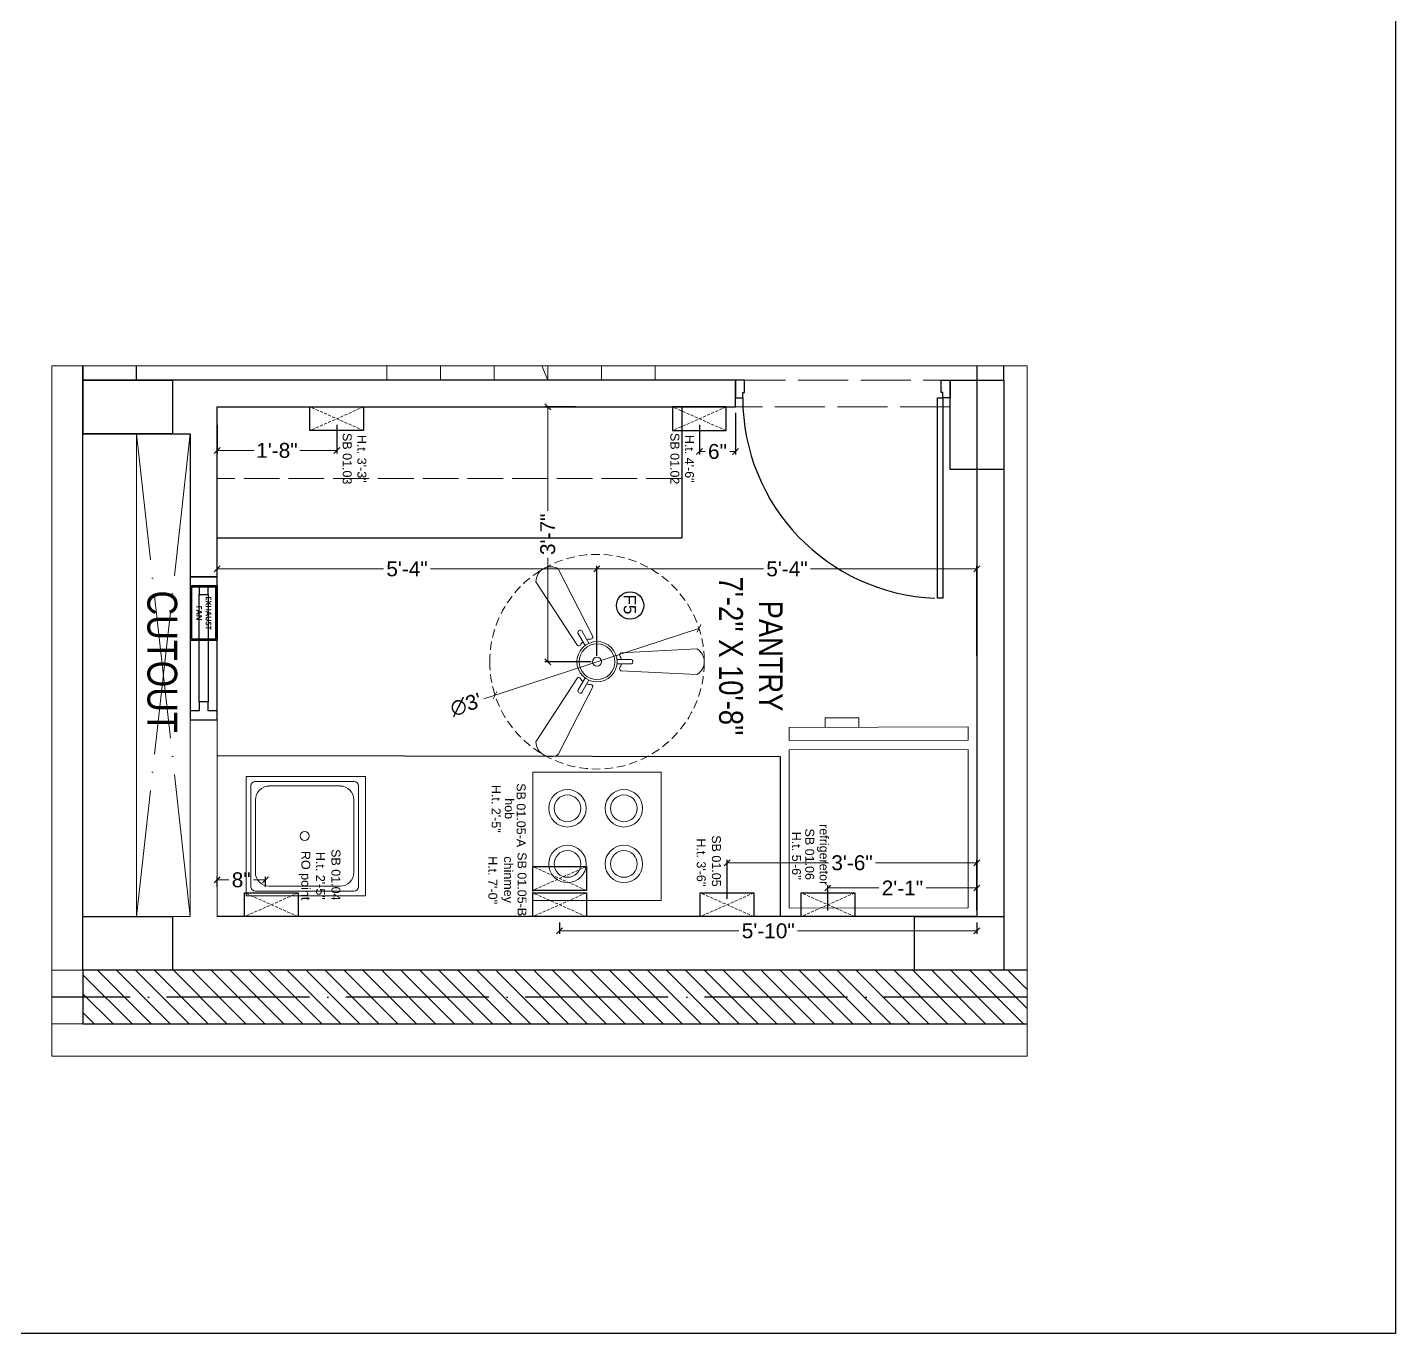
# Model space of a CAD drawing. Header units: millimetres. Extents: x 56222 to 3066687, y -650199 to -121287.
# Drawn here: x 134024.9 to 134254.5, y -183344.6 to -183125.6 of the extents above; entities that cross this region are included whole.
import ezdxf

# ---------------------------------------------------------------- set-up
doc = ezdxf.new("R2010")
doc.units = ezdxf.units.MM
doc.header["$MEASUREMENT"] = 0
doc.header["$PDMODE"] = 35
for name, pattern in [('ACAD_ISO02W100', [15, 12, -3]), ('ACAD_ISO04W100', [30, 24, -3, 0, -3]), ('DASHED', [0.75, 0.5, -0.25]), ('DASHED2', [0.375, 0.25, -0.125])]:
    doc.linetypes.add(name, pattern=pattern)
doc.layers.get('Defpoints').update_dxf_attribs({"color": 220})
for name, color, linetype in [('AR DOOR', 40, 'Continuous'), ('AR ELE-5', 134, 'Continuous'), ('str coll', 6, 'Continuous')]:
    doc.layers.add(name, color=color, linetype=linetype)
for name, color, linetype, lineweight in [('COLUMN', 1, 'Continuous', 30), ('dim05', 1, 'Continuous', 13), ('el', 7, 'Continuous', 20), ('ELEC-wires', 1, 'DASHED2', 13), ('Electrical', 84, 'Continuous', 30), ('ELEVATION', 250, 'Continuous', 9), ('FIRST FLOOR', 7, 'Continuous', 9), ('FIRST FLOOR ( TEXT )', 7, 'Continuous', 9), ('FIRST FLOOR_( PLine )_', 251, 'Continuous', 30), ('FIRST FLOOR_( STAIR )', 251, 'Continuous', 9), ('FURNITURE', 32, 'Continuous', 9), ('GROUND FLOOR', 7, 'Continuous', 9), ('GROUND FLOOR  ( HATCH )', 251, 'Continuous', 9), ('wall', 7, 'Continuous', 30), ('X_PLOT', 1, 'Continuous', 9)]:
    doc.layers.add(name, color=color, linetype=linetype, lineweight=lineweight)
doc.layers.add('XX~SLAB ( PLINE )', color=251, linetype='Continuous', plot=False)
doc.styles.add('Arial', font='arial.ttf')
doc.styles.add("Cn_BT_0'-0", font='swissc.ttf')
doc.styles.add('KATHA', font='swissc.ttf')
doc.styles.get("Standard").update_dxf_attribs({"font": 'arial.ttf', "height": 6})
doc.dimstyles.new('ISO-25', dxfattribs={"dimtxt": 2.5, "dimasz": 1, "dimexe": 0.5, "dimexo": 1, "dimtad": 0, "dimdec": 1, "dimlunit": 4, "dimtxsty": 'Standard', "dimblk": 'OBLIQUE', "dimcen": 2.5, "dimclrd": 1, "dimclre": 1, "dimclrt": 5, "dimadec": 0, "dimazin": 0, "dimtfac": 1, "dimtdec": 1, "dimtmove": 0, "dimatfit": 3, "dimfxl": 1, "dimlwd": -1, "dimarcsym": 0})

# ---------------------------------------------------------------- blocks, each defined once
blk = doc.blocks.new('*U19')
for points in [[(-1160, 0), (-1120, 0), (-1120, 30), (-1110, 30), (-1110, 100), (-1160, 100)], [(40, 0), (0, 0), (0, 30), (-10, 30), (-10, 100), (40, 100)], [(0, 0), (0, -1120), (-30, -1120), (-30, 0)]]:
    blk.add_lwpolyline(points, close=True)
at = {"layer": 'AR ELE-5', "linetype": 'ByBlock', "ltscale": 15}
blk.add_arc((1.6, 0.7), 1121.6, 180.03474, 267.62699, dxfattribs=at)
blk = doc.blocks.new("SINK 20'' X 20''")
at = {"layer": 'FURNITURE'}
for p, q in [((3351629.75, -518282.23), (3351646.6, -518282.23)), ((3351628.98, -518299.55), (3351628.98, -518283)), ((3351632.08, -518283), (3351644.24, -518283)), ((3351647.38, -518283), (3351647.38, -518299.55)), ((3351629.75, -518297.22), (3351629.75, -518285.33)), ((3351646.57, -518285.33), (3351646.57, -518297.22)), ((3351646.6, -518300.32), (3351629.75, -518300.32)), ((3351644.24, -518299.55), (3351632.08, -518299.55))]:
    blk.add_line(p, q, dxfattribs=at)
blk.add_lwpolyline([(3351648.16, -518281.09), (3351628.16, -518281.09), (3351628.16, -518301.09), (3351648.16, -518301.09)], close=True, dxfattribs=at)
blk.add_circle((3351638.16, -518291.28), 0.762, dxfattribs=at)
for centre, radius, start, end in [((3351629.75, -518283), 0.775, 90, 180), ((3351646.6, -518283), 0.775, 0, 90), ((3351632.08, -518285.33), 2.32, 90, 180), ((3351644.24, -518285.33), 2.32, 0, 90), ((3351632.08, -518297.22), 2.32, 180, 270), ((3351644.24, -518297.22), 2.32, 270, 0), ((3351629.75, -518299.55), 0.775, 180, 270), ((3351646.6, -518299.55), 0.775, 270, 0)]:
    blk.add_arc(centre, radius, start, end, dxfattribs=at)
blk = doc.blocks.new('sf sfs')
at = {"layer": 'FURNITURE'}
blk.add_line((3348685.97, -514612.12), (3348664.42, -514612.12), dxfattribs=at)
blk.add_lwpolyline([(3348664.42, -514612.12), (3348664.42, -514590.57), (3348685.97, -514590.57), (3348685.97, -514612.12)], dxfattribs=at)
for centre, radius in [((3348670.49, -514596.83), 3.14), ((3348679.82, -514596.83), 3.14), ((3348670.49, -514596.83), 2.24), ((3348679.82, -514596.83), 2.24), ((3348670.49, -514606.3), 3.14), ((3348670.49, -514606.3), 2.24), ((3348679.82, -514606.3), 3.14), ((3348679.82, -514606.3), 2.24)]:
    blk.add_circle(centre, radius, dxfattribs=at)
blk = doc.blocks.new('6616')
at = {"color": 242, "linetype": 'DASHED', "true_color": 0xcd2027}
for p, q in [((386784.79, -36915.77), (386775.78, -36911.78)), ((386784.79, -36911.78), (386775.78, -36915.77))]:
    blk.add_line(p, q, dxfattribs=at)
at = {"layer": 'ELEC-wires', "color": 5, "linetype": 'ByBlock', "lineweight": 30, "ltscale": 4}
blk.add_lwpolyline([(386775.78, -36911.78), (386784.79, -36911.78), (386784.79, -36915.77), (386775.78, -36915.77)], close=True, dxfattribs=at)
blk = doc.blocks.new('_Oblique')
at = {"layer": 'wall', "color": 0, "lineweight": -2}
blk.add_line((-0.5, -0.5), (0.5, 0.5), dxfattribs=at)
blk = doc.blocks.new('*D154')
at = {"layer": 'Defpoints', "color": 0, "lineweight": 30, "transparency": 16777216}
for p in [(134159.2, -183269.9), (134159.2, -183274.7), (134184.2, -183274.7)]:
    blk.add_point(p, dxfattribs=at)
at = {"layer": 'dim05', "color": 1, "linetype": 'Continuous', "lineweight": -2, "transparency": 16777216}
for p, q in [((134159.2, -183273.7), (134159.2, -183269.4)), ((134184.2, -183273.7), (134184.2, -183269.4))]:
    blk.add_line(p, q, dxfattribs=at)
at = {"layer": 'dim05', "color": 1, "linetype": 'Continuous', "transparency": 16777216}
for p, q in [((134159.2, -183269.9), (134167.73, -183269.9)), ((134184.2, -183269.9), (134175.67, -183269.9))]:
    blk.add_line(p, q, dxfattribs=at)
at = {"layer": 'dim05', "color": 1, "transparency": 16777216, "rotation": 180}
blk.add_blockref('_Oblique', (134159.2, -183269.9), dxfattribs=at)
at = {"layer": 'dim05', "color": 1, "transparency": 16777216}
blk.add_blockref('_Oblique', (134184.2, -183269.9), dxfattribs=at)
at = {"layer": 'dim05', "color": 5, "lineweight": 25, "transparency": 16777216, "insert": (134171.7, -183269.9), "char_height": 2.5, "attachment_point": 5, "style": 'Arial'}
blk.add_mtext('2\'-1"', dxfattribs=at)
blk = doc.blocks.new('*D155')
at = {"layer": 'Defpoints', "color": 0, "lineweight": 30, "transparency": 16777216}
for p in [(134114.17, -183274.7), (134184.2, -183274.7), (134114.17, -183277.1)]:
    blk.add_point(p, dxfattribs=at)
at = {"layer": 'dim05', "color": 1, "linetype": 'Continuous', "lineweight": -2, "transparency": 16777216}
for p, q in [((134114.17, -183275.7), (134114.17, -183277.6)), ((134184.2, -183275.7), (134184.2, -183277.6))]:
    blk.add_line(p, q, dxfattribs=at)
at = {"layer": 'dim05', "color": 1, "linetype": 'Continuous', "transparency": 16777216}
for p, q in [((134114.17, -183277.1), (134144.27, -183277.1)), ((134184.2, -183277.1), (134154.11, -183277.1))]:
    blk.add_line(p, q, dxfattribs=at)
at = {"layer": 'dim05', "color": 1, "transparency": 16777216, "rotation": 180}
blk.add_blockref('_Oblique', (134114.17, -183277.1), dxfattribs=at)
at = {"layer": 'dim05', "color": 1, "transparency": 16777216}
blk.add_blockref('_Oblique', (134184.2, -183277.1), dxfattribs=at)
at = {"layer": 'dim05', "color": 5, "lineweight": 25, "transparency": 16777216, "insert": (134149.19, -183277.1), "char_height": 2.5, "attachment_point": 5, "style": 'Arial'}
blk.add_mtext('5\'-10"', dxfattribs=at)
blk = doc.blocks.new('*D156')
at = {"layer": 'Defpoints', "color": 0, "lineweight": 30, "transparency": 16777216}
for p in [(134056.7, -183268.54), (134056.7, -183270.72), (134064.82, -183270.72)]:
    blk.add_point(p, dxfattribs=at)
at = {"layer": 'dim05', "color": 1, "linetype": 'Continuous', "lineweight": -2, "transparency": 16777216}
for p, q in [((134056.7, -183269.72), (134056.7, -183268.04)), ((134064.82, -183269.72), (134064.82, -183268.04))]:
    blk.add_line(p, q, dxfattribs=at)
at = {"layer": 'dim05', "color": 1, "linetype": 'Continuous', "transparency": 16777216}
for p, q in [((134056.7, -183268.54), (134058.7, -183268.54)), ((134064.82, -183268.54), (134062.82, -183268.54))]:
    blk.add_line(p, q, dxfattribs=at)
at = {"layer": 'dim05', "color": 1, "transparency": 16777216, "rotation": 180}
blk.add_blockref('_Oblique', (134056.7, -183268.54), dxfattribs=at)
at = {"layer": 'dim05', "color": 1, "transparency": 16777216}
blk.add_blockref('_Oblique', (134064.82, -183268.54), dxfattribs=at)
at = {"layer": 'dim05', "color": 5, "lineweight": 25, "transparency": 16777216, "insert": (134060.76, -183268.54), "char_height": 2.5, "attachment_point": 5, "style": 'Arial'}
blk.add_mtext('8"', dxfattribs=at)
blk = doc.blocks.new('A$C1B9B2090')
at = {"layer": 'Electrical', "ltscale": 10}
blk.add_line((0, 4.97), (10.08, 4.97), dxfattribs=at)
at = {"layer": 'Electrical', "ltscale": 2}
for points in [[(0, 0), (10.08, 0), (10.08, 4.97), (0, 4.97)], [(0.25, 0.25), (9.83, 0.25), (9.83, 4.72), (0.25, 4.72)]]:
    blk.add_lwpolyline(points, close=True, dxfattribs=at)
at = {"layer": 'Electrical', "ltscale": 2, "insert": (1.5, 3.92), "char_height": 1.05, "width": 7.1646, "attachment_point": 1}
blk.add_mtext('\\pxqc;{\\fMalgun Gothic|b1|i0|c0|p34;\\W5.565;\\C0;\\W1;EXHAUST \\P\\W7.7995;\\W1;FAN}', dxfattribs=at)
blk = doc.blocks.new('*D157')
at = {"layer": 'Defpoints', "color": 0, "lineweight": 30, "transparency": 16777216}
for p in [(134056.7, -183191.2), (134076.8, -183191.2), (134056.7, -183196.52)]:
    blk.add_point(p, dxfattribs=at)
at = {"layer": 'dim05', "color": 1, "linetype": 'Continuous', "lineweight": -2, "transparency": 16777216}
for p, q in [((134056.7, -183192.2), (134056.7, -183197.02)), ((134076.8, -183192.2), (134076.8, -183197.02))]:
    blk.add_line(p, q, dxfattribs=at)
at = {"layer": 'dim05', "color": 1, "linetype": 'Continuous', "transparency": 16777216}
for p, q in [((134056.7, -183196.52), (134062.92, -183196.52)), ((134076.8, -183196.52), (134070.58, -183196.52))]:
    blk.add_line(p, q, dxfattribs=at)
at = {"layer": 'dim05', "color": 1, "transparency": 16777216, "rotation": 180}
blk.add_blockref('_Oblique', (134056.7, -183196.52), dxfattribs=at)
at = {"layer": 'dim05', "color": 1, "transparency": 16777216}
blk.add_blockref('_Oblique', (134076.8, -183196.52), dxfattribs=at)
at = {"layer": 'dim05', "color": 5, "lineweight": 25, "transparency": 16777216, "insert": (134066.75, -183196.52), "char_height": 2.5, "attachment_point": 5, "style": 'Arial'}
blk.add_mtext('1\'-8"', dxfattribs=at)
blk = doc.blocks.new('*D158')
at = {"layer": 'Defpoints', "color": 0, "lineweight": 30, "transparency": 16777216}
for p in [(134143.7, -183189.2), (134137.64, -183191.2), (134137.64, -183196.7)]:
    blk.add_point(p, dxfattribs=at)
at = {"layer": 'dim05', "color": 1, "linetype": 'Continuous', "lineweight": -2, "transparency": 16777216}
for p, q in [((134143.7, -183190.2), (134143.7, -183197.2)), ((134137.64, -183192.2), (134137.64, -183197.2))]:
    blk.add_line(p, q, dxfattribs=at)
at = {"layer": 'dim05', "color": 1, "linetype": 'Continuous', "transparency": 16777216}
for p, q in [((134137.64, -183196.7), (134138.6, -183196.7)), ((134143.7, -183196.7), (134142.74, -183196.7))]:
    blk.add_line(p, q, dxfattribs=at)
at = {"layer": 'dim05', "color": 1, "transparency": 16777216, "rotation": 180}
blk.add_blockref('_Oblique', (134137.64, -183196.7), dxfattribs=at)
at = {"layer": 'dim05', "color": 1, "transparency": 16777216}
blk.add_blockref('_Oblique', (134143.7, -183196.7), dxfattribs=at)
at = {"layer": 'dim05', "color": 5, "lineweight": 25, "transparency": 16777216, "insert": (134140.67, -183196.7), "char_height": 2.5, "attachment_point": 5, "style": 'Arial'}
blk.add_mtext('6"', dxfattribs=at)
blk = doc.blocks.new('*D159')
at = {"layer": 'Defpoints', "color": 0, "lineweight": 30, "transparency": 16777216}
for p in [(134184.2, -183265.68), (134142.29, -183272.71), (134184.2, -183272.88)]:
    blk.add_point(p, dxfattribs=at)
at = {"layer": 'dim05', "color": 1, "linetype": 'Continuous', "lineweight": -2, "transparency": 16777216}
for p, q in [((134142.29, -183271.71), (134142.29, -183265.18)), ((134184.2, -183271.88), (134184.2, -183265.18))]:
    blk.add_line(p, q, dxfattribs=at)
at = {"layer": 'dim05', "color": 1, "linetype": 'Continuous', "transparency": 16777216}
for p, q in [((134142.29, -183265.68), (134159.3, -183265.68)), ((134184.2, -183265.68), (134167.19, -183265.68))]:
    blk.add_line(p, q, dxfattribs=at)
at = {"layer": 'dim05', "color": 1, "transparency": 16777216, "rotation": 180}
blk.add_blockref('_Oblique', (134142.29, -183265.68), dxfattribs=at)
at = {"layer": 'dim05', "color": 1, "transparency": 16777216}
blk.add_blockref('_Oblique', (134184.2, -183265.68), dxfattribs=at)
at = {"layer": 'dim05', "color": 5, "lineweight": 25, "transparency": 16777216, "insert": (134163.25, -183265.68), "char_height": 2.5, "attachment_point": 5, "style": 'Arial'}
blk.add_mtext('3\'-6"', dxfattribs=at)
blk = doc.blocks.new('fan')
at = {"layer": 'Electrical', "lineweight": 15, "ltscale": 20}
for p, q in [((3300835.29, -509900.78), (3300836.47, -509923.43)), ((3300841.81, -509923.43), (3300842.99, -509900.78)), ((3300838.47, -509924.57), (3300838.47, -509920.25)), ((3300839.81, -509920.28), (3300839.81, -509924.57)), ((3300831.66, -509931.77), (3300811.45, -509942.07)), ((3300829.93, -509935.08), (3300833.64, -509932.93)), ((3300844.64, -509932.93), (3300848.38, -509935.09)), ((3300866.83, -509942.07), (3300846.62, -509931.77)), ((3300815.3, -509948.74), (3300834.33, -509936.39)), ((3300834.31, -509934.09), (3300830.57, -509936.25)), ((3300843.95, -509936.39), (3300862.98, -509948.74)), ((3300847.68, -509936.23), (3300843.97, -509934.09))]:
    blk.add_line(p, q, dxfattribs=at)
at = {"layer": 'Electrical', "linetype": 'DASHED', "lineweight": 15, "ltscale": 5}
blk.add_circle((3300839.14, -509930.53), 32, dxfattribs=at)
at = {"layer": 'Electrical', "lineweight": 15, "ltscale": 20}
for centre, major_axis, start_param, end_param in [((3300839.14, -509902.94), (3.12, 3.12), -0.272136, 1.842967), ((3300839.13, -509920.5), (0.501, 0.501), -0.465536, 1.983618), ((3300839.14, -509930.53), (4.24, -4.24), 3.14161, 9.424795), ((3300839.14, -509930.53), (3.77, -3.77), 1.749190548672175e-05, 6.283202799085073), ((3300837.1, -509923.08), (0.51, 0.51), 2.863014, 4.257784), ((3300839.14, -509926.42), (2.27, -2.27), 2.565057, 2.951308), ((3300839.14, -509926.42), (2.27, 2.27), 0.19032, 0.57657), ((3300841.18, -509923.08), (0.51, -0.51), 5.167028, 6.561799), ((3300839.14, -509930.53), (0.943, 0.943), 1.570814, 7.853999), ((3300831.67, -509932.49), (0.51, -0.51), 0.978238, 2.373008), ((3300835.59, -509932.58), (2.27, -2.27), 3.855511, 4.241762), ((3300842.69, -509932.58), (2.27, 2.27), 5.183051, 5.569301), ((3300846.61, -509932.49), (0.51, -0.51), 2.339416, 3.734186), ((3300830.46, -509935.55), (0.501, -0.501), 3.199655, 5.648809), ((3300835.59, -509932.58), (2.27, -2.27), 4.659452, 5.045703), ((3300833.71, -509936.02), (0.51, 0.51), -1.325776, 0.068994), ((3300844.57, -509936.02), (0.51, -0.51), 3.072633, 4.467404), ((3300842.69, -509932.58), (2.27, 2.27), 4.37911, 4.765361), ((3300847.83, -509935.54), (0.501, 0.501), 3.723254, 6.172408), ((3300815.25, -509944.32), (3.12, -3.12), 3.393055, 5.508159), ((3300863.03, -509944.32), (3.12, -3.12), 5.48745, 7.602554)]:
    blk.add_ellipse(centre, major_axis=major_axis, ratio=1, start_param=start_param, end_param=end_param, dxfattribs=at)
blk = doc.blocks.new('*D160')
at = {"layer": 'Defpoints', "color": 0, "lineweight": 30, "transparency": 16777216}
for p in [(134184.2, -183216.39), (134120.45, -183231.95), (134184.2, -183231.95)]:
    blk.add_point(p, dxfattribs=at)
at = {"layer": 'dim05', "color": 1, "linetype": 'Continuous', "lineweight": -2, "transparency": 16777216}
for p, q in [((134120.45, -183230.95), (134120.45, -183215.89)), ((134184.2, -183230.95), (134184.2, -183215.89))]:
    blk.add_line(p, q, dxfattribs=at)
at = {"layer": 'dim05', "color": 1, "linetype": 'Continuous', "transparency": 16777216}
for p, q in [((134120.45, -183216.39), (134148.38, -183216.39)), ((134184.2, -183216.39), (134156.28, -183216.39))]:
    blk.add_line(p, q, dxfattribs=at)
at = {"layer": 'dim05', "color": 1, "transparency": 16777216, "rotation": 180}
blk.add_blockref('_Oblique', (134120.45, -183216.39), dxfattribs=at)
at = {"layer": 'dim05', "color": 1, "transparency": 16777216}
blk.add_blockref('_Oblique', (134184.2, -183216.39), dxfattribs=at)
at = {"layer": 'dim05', "color": 5, "lineweight": 25, "transparency": 16777216, "insert": (134152.33, -183216.39), "char_height": 2.5, "attachment_point": 5, "style": 'Arial'}
blk.add_mtext('5\'-4"', dxfattribs=at)
blk = doc.blocks.new('*D161')
at = {"layer": 'Defpoints', "color": 0, "lineweight": 30, "transparency": 16777216}
for p in [(134056.7, -183216.39), (134120.45, -183231.95), (134056.7, -183233.43)]:
    blk.add_point(p, dxfattribs=at)
at = {"layer": 'dim05', "color": 1, "linetype": 'Continuous', "lineweight": -2, "transparency": 16777216}
for p, q in [((134056.7, -183232.43), (134056.7, -183215.89)), ((134120.45, -183230.95), (134120.45, -183215.89))]:
    blk.add_line(p, q, dxfattribs=at)
at = {"layer": 'dim05', "color": 1, "linetype": 'Continuous', "transparency": 16777216}
for p, q in [((134056.7, -183216.39), (134084.63, -183216.39)), ((134120.45, -183216.39), (134092.53, -183216.39))]:
    blk.add_line(p, q, dxfattribs=at)
at = {"layer": 'dim05', "color": 1, "transparency": 16777216, "rotation": 180}
blk.add_blockref('_Oblique', (134056.7, -183216.39), dxfattribs=at)
at = {"layer": 'dim05', "color": 1, "transparency": 16777216}
blk.add_blockref('_Oblique', (134120.45, -183216.39), dxfattribs=at)
at = {"layer": 'dim05', "color": 5, "lineweight": 25, "transparency": 16777216, "insert": (134088.58, -183216.39), "char_height": 2.5, "attachment_point": 5, "style": 'Arial'}
blk.add_mtext('5\'-4"', dxfattribs=at)
blk = doc.blocks.new('*D162')
at = {"layer": 'Defpoints', "color": 0, "lineweight": 30, "transparency": 16777216}
for p in [(134112.19, -183189.2), (134117.85, -183189.2), (134120.45, -183231.95)]:
    blk.add_point(p, dxfattribs=at)
at = {"layer": 'dim05', "color": 1, "linetype": 'Continuous', "lineweight": -2, "transparency": 16777216}
for p, q in [((134116.85, -183189.2), (134111.69, -183189.2)), ((134119.45, -183231.95), (134111.69, -183231.95))]:
    blk.add_line(p, q, dxfattribs=at)
at = {"layer": 'dim05', "color": 1, "linetype": 'Continuous', "transparency": 16777216}
for p, q in [((134112.19, -183189.2), (134112.19, -183206.63)), ((134112.19, -183231.95), (134112.19, -183214.52))]:
    blk.add_line(p, q, dxfattribs=at)
at = {"layer": 'dim05', "color": 1, "transparency": 16777216}
for p, rotation in [((134112.19, -183189.2), 90), ((134112.19, -183231.95), 270)]:
    blk.add_blockref('_Oblique', p, dxfattribs=dict(at, rotation=rotation))
at = {"layer": 'dim05', "color": 5, "lineweight": 25, "transparency": 16777216, "insert": (134112.19, -183210.58), "char_height": 2.5, "attachment_point": 5, "rotation": 90, "style": 'Arial'}
blk.add_mtext('3\'-7"', dxfattribs=at)
blk = doc.blocks.new('*D163')
at = {"layer": 'Defpoints', "color": 0, "lineweight": 30, "transparency": 16777216}
for p in [(134137.56, -183226.35), (134103.35, -183237.56)]:
    blk.add_point(p, dxfattribs=at)
at = {"layer": 'dim05', "color": 1, "linetype": 'Continuous', "transparency": 16777216}
for p in [(134137.56, -183226.35), (134101.45, -183238.18)]:
    blk.add_line(p, (134103.35, -183237.56), dxfattribs=at)
at = {"layer": 'dim05', "color": 1, "transparency": 16777216}
for p, rotation in [((134137.56, -183226.35), 198.1497433961503), ((134103.35, -183237.56), 18.14974339615026)]:
    blk.add_blockref('_Oblique', p, dxfattribs=dict(at, rotation=rotation))
at = {"layer": 'dim05', "color": 5, "lineweight": 25, "transparency": 16777216, "insert": (134098.47, -183239.16), "char_height": 2.5, "attachment_point": 5, "rotation": 18.1497, "style": 'Arial'}
blk.add_mtext("∅3'", dxfattribs=at)

msp = doc.modelspace()

# ---------------------------------------------------------------- hatches: boundary and pattern name
at = {"layer": 'GROUND FLOOR  ( HATCH )'}
h = msp.add_hatch(dxfattribs=at)
h.set_pattern_fill('ANSI31', color=6, scale=18, angle=270, style=0)
h.set_pattern_definition([(315, (296647.3783, -66752.0165), (1.590990258, 1.590990258), [])])
h.paths.add_polyline_path([(134192.603, -183292.702), (134192.603, -183283.702), (134034.204, -183283.702), (134034.204, -183292.702)])

# ---------------------------------------------------------------- linework, layer by layer
at = {"layer": 'COLUMN'}
for points in [[(134049.204, -183184.702), (134049.204, -183193.702), (134034.204, -183193.702), (134034.204, -183184.702)], [(134188.704, -183199.702), (134179.704, -183199.702), (134179.704, -183184.702), (134188.704, -183184.702)], [(134049.204, -183274.702), (134049.204, -183283.702), (134034.204, -183283.702), (134034.204, -183274.702)], [(134188.704, -183274.702), (134188.704, -183283.702), (134173.704, -183283.702), (134173.704, -183274.702)]]:
    msp.add_lwpolyline(points, close=True, dxfattribs=at)
at = {"layer": 'ELEVATION', "lineweight": 0}
msp.add_lwpolyline([(134192.603, -183182.326), (134192.603, -183298.083), (134028.995, -183298.083), (134028.995, -183182.326)], close=True, dxfattribs=at)
at = {"layer": 'FIRST FLOOR'}
for p, q in [((134034.204, -183283.702), (134034.204, -183182.326)), ((134043.204, -183184.702), (134043.204, -183182.326)), ((134142.204, -183184.702), (134034.204, -183184.702)), ((134143.704, -183184.702), (134143.704, -183189.202)), ((134188.704, -183184.702), (134184.204, -183184.702)), ((134142.204, -183189.202), (134056.704, -183189.202)), ((134056.704, -183189.202), (134056.704, -183274.702)), ((134043.204, -183274.702), (134043.204, -183193.702)), ((134052.204, -183217.697), (134052.204, -183274.702)), ((134052.204, -183217.697), (134056.704, -183217.697)), ((134052.204, -183217.697), (134056.704, -183217.697)), ((134056.704, -183241.697), (134052.204, -183241.697)), ((134052.204, -183274.702), (134034.204, -183274.702)), ((134192.603, -183283.702), (134034.204, -183283.702))]:
    msp.add_line(p, q, dxfattribs=at)
at = {"layer": 'FIRST FLOOR', "linetype": 'ACAD_ISO02W100', "ltscale": 0.7}
msp.add_lwpolyline([(134143.704, -183189.202), (134143.704, -183184.702), (134179.704, -183184.702), (134179.704, -183189.202)], close=True, dxfattribs=at)
at = {"layer": 'FIRST FLOOR_( PLine )_'}
for p, q in [((134184.204, -183184.702), (134184.204, -183274.702)), ((134188.704, -183184.702), (134188.704, -183274.702)), ((134184.204, -183274.702), (134056.704, -183274.702))]:
    msp.add_line(p, q, dxfattribs=at)
for points in [[(134034.204, -183182.326), (134034.204, -183184.702), (134043.204, -183184.702), (134043.204, -183182.326)], [(134184.204, -183182.326), (134184.204, -183184.702), (134188.704, -183184.702), (134188.704, -183182.326)]]:
    msp.add_lwpolyline(points, dxfattribs=at)
msp.add_lwpolyline([(134143.704, -183189.202), (134143.704, -183184.702), (134034.204, -183184.702), (134034.204, -183189.202), (134034.204, -183193.702), (134052.204, -183193.702), (134052.204, -183217.697), (134056.704, -183217.697), (134056.704, -183189.202)], close=True, dxfattribs=at)
at = {"layer": 'FIRST FLOOR_( STAIR )'}
for p, q in [((134085.204, -183184.702), (134085.204, -183182.326)), ((134094.204, -183184.702), (134094.204, -183182.326)), ((134103.204, -183184.702), (134103.204, -183182.326)), ((134112.204, -183184.702), (134112.204, -183182.326)), ((134121.204, -183184.702), (134121.204, -183182.326)), ((134130.204, -183184.702), (134130.204, -183182.326))]:
    msp.add_line(p, q, dxfattribs=at)
msp.add_lwpolyline([(134111.185, -183182.326), (134112.204, -183184.702), (134112.204, -183182.326)], dxfattribs=at)
at = {"layer": 'FURNITURE', "lineweight": 30}
for p, q in [((134134.704, -183189.202), (134134.704, -183211.202)), ((134134.704, -183211.202), (134056.704, -183211.202)), ((134056.704, -183247.668), (134151.204, -183247.83)), ((134151.204, -183247.83), (134151.204, -183274.704))]:
    msp.add_line(p, q, dxfattribs=at)
at = {"layer": 'FURNITURE', "linetype": 'ACAD_ISO02W100', "ltscale": 0.5}
msp.add_line((134134.704, -183201.202), (134056.704, -183201.202), dxfattribs=at)
at = {"layer": 'FURNITURE', "color": 242, "lineweight": 30, "true_color": 0xcd2027}
msp.add_lwpolyline([(133450.243, -182906.475), (134254.45, -182906.475), (134254.45, -183344.64), (133450.243, -183344.64)], close=True, dxfattribs=at)
at = {"layer": 'FURNITURE', "flags": 128}
msp.add_lwpolyline([(134158.756, -183242.926), (134158.756, -183241.348), (134164.383, -183241.348), (134164.383, -183242.926)], dxfattribs=at)
at = {"layer": 'FURNITURE'}
for points in [[(134152.705, -183242.969), (134152.705, -183245.182), (134182.704, -183245.096), (134182.704, -183242.883)], [(134152.705, -183246.731), (134152.705, -183273.288), (134182.704, -183273.202), (134182.704, -183246.645)]]:
    msp.add_lwpolyline(points, close=True, dxfattribs=at)
at = {"layer": 'FURNITURE', "color": 1, "lineweight": 30, "ltscale": 4}
msp.add_circle((134126, -183222.531), 2.291, dxfattribs=at)
at = {"layer": 'GROUND FLOOR', "color": 1, "linetype": 'ACAD_ISO04W100'}
for p, q in [((134052.204, -183193.702), (134043.204, -183274.702)), ((134052.204, -183274.702), (134043.204, -183193.702)), ((134192.603, -183288.202), (134034.204, -183288.202))]:
    msp.add_line(p, q, dxfattribs=at)
at = {"layer": 'GROUND FLOOR'}
for p, q in [((134034.204, -183283.702), (134028.995, -183283.702)), ((134192.603, -183283.702), (134028.995, -183283.702)), ((134192.603, -183292.702), (134028.995, -183292.702))]:
    msp.add_line(p, q, dxfattribs=at)
at = {"layer": 'GROUND FLOOR', "color": 6, "lineweight": 30}
msp.add_lwpolyline([(134192.603, -183283.702), (134034.204, -183283.702), (134034.204, -183292.702), (134192.603, -183292.702)], dxfattribs=at)
at = {"layer": 'X_PLOT', "linetype": 'ACAD_ISO04W100', "lineweight": 30}
msp.add_line((134192.603, -183288.202), (134028.995, -183288.202), dxfattribs=at)
at = {"layer": 'XX~SLAB ( PLINE )'}
msp.add_lwpolyline([(134192.603, -183283.702), (134034.204, -183283.702), (134034.204, -183274.702), (134034.204, -183254.898), (134034.204, -183214.561), (134034.204, -183189.202), (134034.204, -183182.326)], dxfattribs=at)
msp.add_lwpolyline([(134056.704, -183241.697), (134056.704, -183240.197), (134055.204, -183240.197), (134055.204, -183238.697), (134053.704, -183238.697), (134053.704, -183220.697), (134055.204, -183220.697), (134055.204, -183219.197), (134056.704, -183219.197), (134056.704, -183217.697), (134052.204, -183217.697), (134052.204, -183219.197), (134053.704, -183219.197), (134053.704, -183220.697), (134055.204, -183220.697), (134055.204, -183238.697), (134053.704, -183238.697), (134053.704, -183240.197), (134052.204, -183240.197), (134052.204, -183241.697), (134056.704, -183241.697), (134056.704, -183217.697), (134052.204, -183217.697), (134052.204, -183241.697)], close=True, dxfattribs=at)

# ---------------------------------------------------------------- block references
at = {"xscale": 0.9052782660299882, "yscale": 0.9052782660299882, "zscale": 0.9052782660299882, "rotation": 270}
msp.add_blockref('A$C1B9B2090', (134052.204, -183219.197), dxfattribs=at)
at = {"lineweight": 35, "rotation": 270}
msp.add_blockref('sf sfs', (648721.797, 3165413.954), dxfattribs=at)
at = {"layer": 'AR DOOR', "linetype": 'ByBlock', "lineweight": -2, "extrusion": (0, 0, -1), "xscale": -0.02999999999996949, "yscale": 0.02999999999996949, "zscale": -0.02999999999996949}
msp.add_blockref('*U19', (-134178.504, -183187.702), dxfattribs=at)
at = {"layer": 'dim05', "color": 1, "lineweight": 35, "xscale": -0.5625052429282242, "yscale": 0.5625052429282242, "zscale": 0.5625052429282242, "rotation": 270}
msp.add_blockref('fan', (420959.05, -2039971.275), dxfattribs=at)
at = {"layer": 'el', "color": 1}
for p in [(-252703.487, -146277.419), (-252666.117, -146354.525), (-252714.472, -146358.932), (-252666.117, -146358.932), (-252638, -146358.932), (-252621.083, -146358.933)]:
    msp.add_blockref('6616', p, dxfattribs=at)
at = {"layer": 'el', "color": 1, "xscale": -1, "rotation": 180}
msp.add_blockref('6616', (-252642.651, -220104.973), dxfattribs=at)
at = {"layer": 'str coll', "lineweight": 5, "rotation": 270}
msp.add_blockref("SINK 20'' X 20''", (652362.678, 3168376.965), dxfattribs=at)

# ---------------------------------------------------------------- texts
at = {"layer": 'Electrical', "color": 5, "transparency": 33554687}
for s, p in [('SB 01.03', (134077.793, -183193.585)), ('SB 01.02', (134132.768, -183193.585)), ('SB 01.05-A', (134106.97, -183252.334)), ('hob', (134104.993, -183254.847)), ('SB 01.06', (134155.393, -183259.929)), ('refrigeretor  ', (134157.81, -183259.186)), ('SB 01.05', (134139.733, -183261.059)), ('RO point', (134070.848, -183263.689)), ('SB 01.04', (134075.905, -183263.381)), ('SB 01.05-B', (134107.121, -183263.897)), ('chinmey', (134104.849, -183264.602))]:
    msp.add_text(s, height=1.5, rotation=270, dxfattribs=at).set_placement(p)
at = {"layer": 'Electrical', "color": 240, "true_color": 0xed1f24, "transparency": 33554687}
for s, p in [('H.t. 3\'-3"', (134080.256, -183193.897)), ('H.t. 4\'-6"', (134135.23, -183193.897)), ('H.t. 2\'-5"', (134102.776, -183252.616)), ("H.t. 3'-6''", (134137.196, -183261.592)), ("H.t. 5'-6''", (134153.171, -183260.473)), ('H.t. 2\'-5"', (134073.311, -183263.851)), ("H.t. 7'-0''", (134102.225, -183264.567))]:
    msp.add_text(s, height=1.5, rotation=270, dxfattribs=at).set_placement(p)
at = {"layer": 'Electrical', "color": 1, "insert": (134126.976, -183223.992), "char_height": 2.0357, "attachment_point": 3, "rotation": 270}
msp.add_mtext_dynamic_manual_height_columns('F5', width=2.03575, gutter_width=0.679, heights=[2.601], dxfattribs=at)
at = {"layer": 'FIRST FLOOR ( TEXT )', "insert": (134146.249, -183230.991), "char_height": 4, "attachment_point": 5, "rotation": 270, "style": 'KATHA'}
msp.add_mtext("PANTRY\\P7'-2'' X 10'-8''", dxfattribs=at)
at = {"layer": 'FIRST FLOOR ( TEXT )', "color": 1, "insert": (134047.483, -183231.94), "char_height": 5, "attachment_point": 5, "rotation": 270, "style": "Cn_BT_0'-0"}
msp.add_mtext('CUTOUT', dxfattribs=at)

# ---------------------------------------------------------------- dimensions: what is measured, and where the dimension line sits
at = {"layer": 'dim05', "color": 27, "lineweight": 25, "true_color": 0x7d5120}
dim = msp.add_linear_dim(base=(134112.190387852, -183189.202454327), p1=(134120.453869659, -183231.952454327), p2=(134117.847423503, -183189.202454327), angle=270, dimstyle='ISO-25', override={"dimtxsty": 'Arial'}, dxfattribs=at)
dim.commit()
dim.dimension.update_dxf_attribs({"geometry": '*D162', "text_midpoint": (134112.190387852, -183210.577454327)})
for base, p1, p2, override, picture, middle in [((134137.637, -183196.698), (134143.704, -183189.202), (134137.637, -183191.196), {"dimtxsty": 'Arial'}, '*D158', (134140.67, -183196.698)), ((134056.704, -183196.524), (134076.8, -183191.196), (134056.704, -183191.196), {"dimtxsty": 'Arial'}, '*D157', (134066.752, -183196.524)), ((134056.703869659, -183216.38765715), (134120.453869659, -183231.952454327), (134056.703869659, -183233.433421981), {"dimtxsty": 'Arial'}, '*D161', (134088.578869659, -183216.38765715)), ((134184.203869659, -183216.38765715), (134120.453869659, -183231.952454327), (134184.203869659, -183231.952454327), {"dimtxsty": 'Arial'}, '*D160', (134152.328869659, -183216.38765715)), ((134184.204, -183265.683), (134142.287, -183272.709), (134184.204, -183272.877), {"dimtxsty": 'Arial'}, '*D159', (134163.246, -183265.683)), ((134056.704, -183268.542), (134064.815, -183270.716), (134056.704, -183270.716), {"dimtxsty": 'Arial'}, '*D156', (134060.76, -183268.542)), ((134159.204, -183269.904), (134184.204, -183274.702), (134159.204, -183274.704), {"dimdec": 0, "dimtxsty": 'Arial'}, '*D154', (134171.704, -183269.904)), ((134114.17, -183277.101), (134184.204, -183274.702), (134114.17, -183274.702), {"dimtxsty": 'Arial'}, '*D155', (134149.187, -183277.101))]:
    dim = msp.add_linear_dim(base=base, p1=p1, p2=p2, dimstyle='ISO-25', override=override, dxfattribs=at)
    dim.commit()
    dim.dimension.update_dxf_attribs({"geometry": picture, "text_midpoint": middle})
dim = msp.add_diameter_dim_2p(p1=(134137.558, -183226.345), p2=(134103.349, -183237.559), dimstyle='ISO-25', override={"dimtxsty": 'Arial'}, dxfattribs=at)
dim.commit()
dim.dimension.update_dxf_attribs({"geometry": '*D163', "text_midpoint": (134098.47, -183239.159)})

doc.saveas('drawing.dxf')
